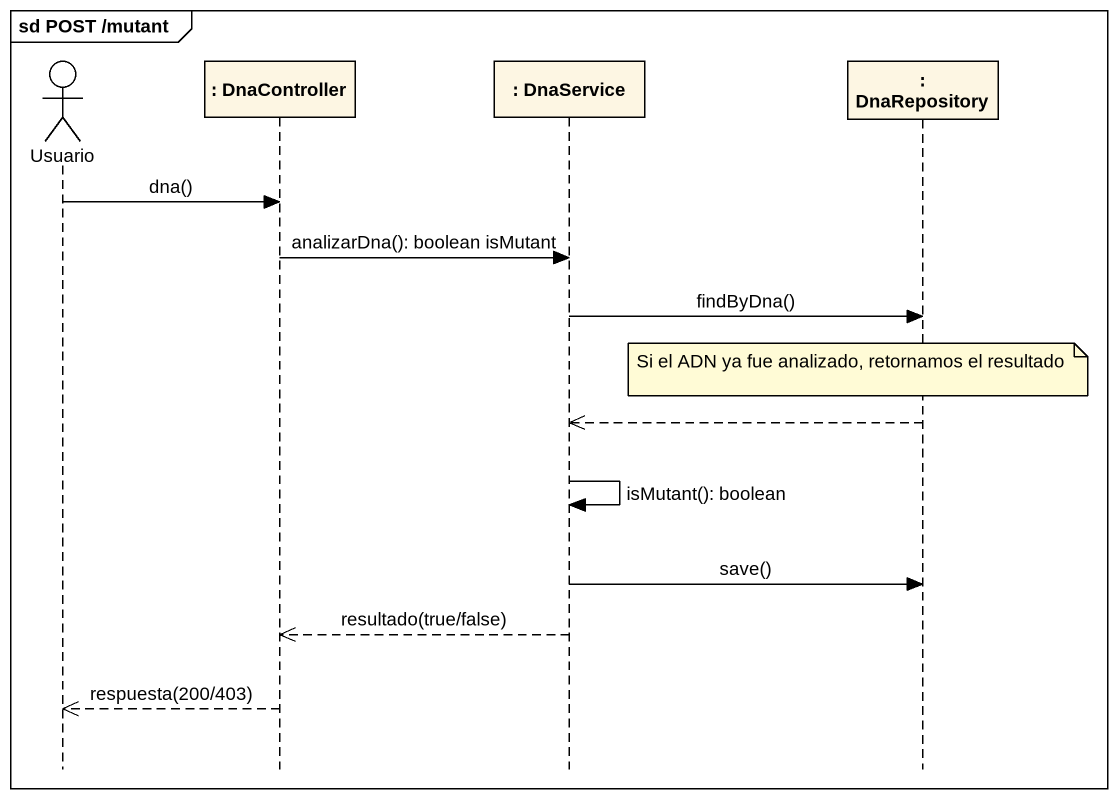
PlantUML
@startuml
mainframe sd POST /mutant
hide footbox
actor Usuario
participant ": DnaController" as DnaController
participant ": DnaService" as DnaService
participant ": DnaRepository" as DnaRepository

Usuario -> DnaController : dna()
DnaController -> DnaService : analizarDna(): boolean isMutant
DnaService -> DnaRepository : findByDna()
note over DnaRepository : Si el ADN ya fue analizado, retornamos el resultado
DnaRepository -->> DnaService
DnaService -> DnaService : isMutant(): boolean
DnaService -> DnaRepository : save()
DnaService -->> DnaController : resultado(true/false)
DnaController -->> Usuario : respuesta(200/403)
@enduml
